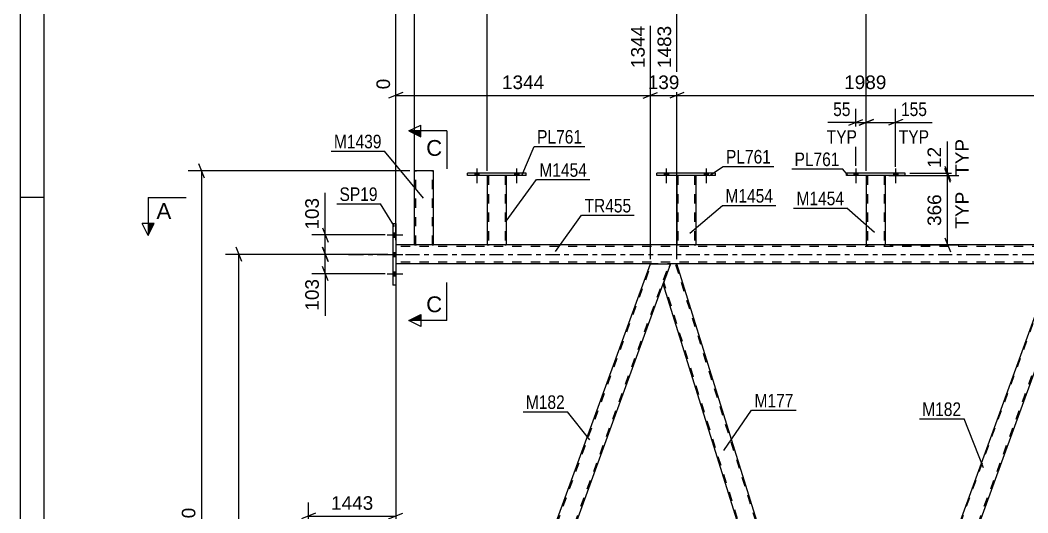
# Model space of a CAD drawing. Header units: millimetres. Extents: x 0 to 841, y 0 to 594.
# Drawn here: x 0 to 212.7, y 380.4 to 484.5 of the extents above; entities that cross this region are included whole.
import ezdxf

# ---------------------------------------------------------------- set-up
doc = ezdxf.new("R2010")
doc.units = ezdxf.units.MM
doc.linetypes.add('DXK_LINE_DOT2', pattern=[3.9198, 1.9599, -1.9599])
doc.linetypes.add('DXK_LINE_DOT3', pattern=[5.9187, 2.979, -0.9799, 0.9799, -0.9799])
doc.styles.add('Arial', font='ARIAL.TTF', dxfattribs={"height": 0.2})
doc.styles.add('Arial Narrow', font='ARIALN.TTF', dxfattribs={"height": 0.2})

# ---------------------------------------------------------------- blocks, each defined once
blk = doc.blocks.new('Unknown-318886728-1115')
at = {"color": 5, "linetype": 'Continuous'}
for p, q in [((0, 594), (0, 0)), ((5, 589), (5, 5)), ((5, 447), (0, 447))]:
    blk.add_line(p, q, dxfattribs=at)
blk = doc.blocks.new('Part-318886728-3874 - 3866')
at = {"color": 2, "linetype": 'Continuous'}
for p, q in [((83.26, 436.97), (79.27, 436.97)), ((98.59, 436.97), (87.26, 436.97)), ((138.59, 436.97), (102.59, 436.97)), ((178.59, 436.97), (142.59, 436.97)), ((218.59, 436.97), (182.59, 436.97)), ((133.02, 432.97), (79.27, 432.97)), ((218.16, 432.97), (138.6, 432.97))]:
    blk.add_line(p, q, dxfattribs=at)
at = {"color": 7, "linetype": 'DXK_LINE_DOT2'}
for p, q in [((79.27, 436.97), (79.27, 432.97)), ((764.37, 436.65), (79.27, 436.65)), ((87.26, 436.97), (83.26, 436.97)), ((764.37, 436.97), (98.59, 436.97)), ((102.59, 436.97), (98.59, 436.97)), ((142.59, 436.97), (138.59, 436.97)), ((182.59, 436.97), (178.59, 436.97)), ((764.37, 433.29), (79.27, 433.29)), ((138.6, 432.97), (133.02, 432.97))]:
    blk.add_line(p, q, dxfattribs=at)
at = {"color": 7, "linetype": 'DXK_LINE_DOT3'}
for p, q in [((69.27, 434.97), (69.37, 434.97)), ((69.47, 434.97), (764.37, 434.97))]:
    blk.add_line(p, q, dxfattribs=at)
blk = doc.blocks.new('Part-318886728-3884 - 3866')
at = {"color": 2, "linetype": 'Continuous'}
for p, q in [((83.26, 452.58), (83.26, 452.58)), ((83.26, 436.97), (83.26, 452.58)), ((83.26, 452.58), (83.3, 452.58)), ((83.3, 452.58), (83.4, 452.58)), ((83.4, 452.58), (83.56, 452.58)), ((86.96, 452.58), (83.56, 452.58)), ((86.96, 452.58), (87.12, 452.58)), ((87.12, 452.58), (87.22, 452.58)), ((87.22, 452.58), (87.26, 452.58)), ((87.26, 452.58), (87.26, 452.58)), ((87.26, 436.97), (87.26, 452.58)), ((83.26, 436.97), (83.26, 436.97)), ((83.3, 436.97), (83.26, 436.97)), ((83.4, 436.97), (83.3, 436.97)), ((83.56, 436.97), (83.4, 436.97)), ((86.96, 436.97), (83.56, 436.97)), ((87.12, 436.97), (86.96, 436.97)), ((87.22, 436.97), (87.12, 436.97)), ((87.26, 436.97), (87.22, 436.97)), ((87.26, 436.97), (87.26, 436.97))]:
    blk.add_line(p, q, dxfattribs=at)
at = {"color": 7, "linetype": 'DXK_LINE_DOT2'}
for p, q in [((83.26, 436.97), (83.26, 452.58)), ((83.3, 452.58), (83.26, 452.58)), ((83.4, 452.58), (83.3, 452.58)), ((83.52, 452.58), (83.4, 452.58)), ((83.5, 436.97), (83.5, 452.58)), ((83.5, 436.97), (83.5, 452.58)), ((83.5, 452.58), (83.5, 452.58)), ((83.52, 452.58), (83.5, 452.58)), ((83.5, 452.58), (83.52, 452.58)), ((86.96, 452.58), (83.52, 452.58)), ((83.57, 452.58), (83.52, 452.58)), ((83.52, 452.58), (83.57, 452.58)), ((86.87, 452.58), (83.57, 452.58)), ((83.57, 452.58), (83.65, 452.58)), ((87, 452.58), (83.65, 452.58)), ((86.87, 452.58), (86.95, 452.58)), ((86.95, 452.58), (86.96, 452.58)), ((86.96, 452.58), (87, 452.58)), ((87.12, 452.58), (86.96, 452.58)), ((87, 452.58), (87.02, 452.58)), ((87, 452.58), (87.02, 452.58)), ((87.02, 436.97), (87.02, 452.58)), ((87.02, 436.97), (87.02, 452.58)), ((87.02, 452.58), (87.02, 452.58)), ((87.22, 452.58), (87.12, 452.58)), ((87.26, 452.58), (87.22, 452.58)), ((87.26, 436.97), (87.26, 452.58)), ((83.26, 436.97), (83.3, 436.97)), ((83.3, 436.97), (83.4, 436.97)), ((83.4, 436.97), (83.56, 436.97)), ((83.5, 436.97), (83.5, 436.97)), ((83.52, 436.97), (83.5, 436.97)), ((83.5, 436.97), (83.52, 436.97)), ((83.57, 436.97), (83.52, 436.97)), ((83.52, 436.97), (83.57, 436.97)), ((86.96, 436.97), (83.56, 436.97)), ((86.87, 436.97), (83.57, 436.97)), ((83.57, 436.97), (83.65, 436.97)), ((87, 436.97), (83.65, 436.97)), ((86.95, 436.97), (86.87, 436.97)), ((87, 436.97), (86.95, 436.97)), ((86.96, 436.97), (87.12, 436.97)), ((87.02, 436.97), (87, 436.97)), ((87, 436.97), (87.02, 436.97)), ((87.02, 436.97), (87.02, 436.97)), ((87.12, 436.97), (87.22, 436.97)), ((87.22, 436.97), (87.26, 436.97))]:
    blk.add_line(p, q, dxfattribs=at)
blk = doc.blocks.new('Bolt-318886728-3934 - 3866')
at = {"linetype": 'Continuous'}
for points in [[(95.95, 451.62), (96.83, 451.62), (96.83, 452.1), (95.95, 452.1)], [(104.35, 451.62), (105.23, 451.62), (105.23, 452.1), (104.35, 452.1)]]:
    blk.add_hatch(color=1, dxfattribs=at).paths.add_polyline_path(points)
at = {"color": 1, "linetype": 'Continuous'}
for p, q in [((96.39, 453.1), (96.39, 449.98)), ((104.79, 453.1), (104.79, 449.98)), ((95.95, 452.1), (95.95, 451.62)), ((96.83, 452.1), (96.83, 451.62)), ((104.35, 452.1), (104.35, 451.62)), ((105.23, 452.1), (105.23, 451.62))]:
    blk.add_line(p, q, dxfattribs=at)
blk = doc.blocks.new('Part-318886728-3879 - 3866')
at = {"color": 2, "linetype": 'Continuous'}
for p, q in [((94.39, 451.62), (94.39, 452.1)), ((106.79, 452.1), (94.39, 452.1)), ((106.79, 451.62), (94.39, 451.62)), ((106.79, 451.62), (106.79, 452.1))]:
    blk.add_line(p, q, dxfattribs=at)
blk = doc.blocks.new('Part-318886728-3889 - 3866')
at = {"color": 2, "linetype": 'Continuous'}
for p, q in [((174.39, 451.62), (174.39, 452.1)), ((186.79, 452.1), (174.39, 452.1)), ((186.79, 451.62), (174.39, 451.62)), ((186.79, 451.62), (186.79, 452.1))]:
    blk.add_line(p, q, dxfattribs=at)
blk = doc.blocks.new('Bolt-318886728-3895 - 3866')
at = {"linetype": 'Continuous'}
for points in [[(79.27, 438.63), (79.27, 439.51), (78.63, 439.51), (78.63, 438.63)], [(79.27, 438.63), (79.27, 439.51), (78.63, 439.51), (78.63, 438.63)], [(79.27, 438.63), (79.27, 439.51), (78.63, 439.51), (78.63, 438.63)], [(79.27, 434.51), (79.27, 435.39), (78.63, 435.39), (78.63, 434.51)], [(79.27, 434.51), (79.27, 435.39), (78.63, 435.39), (78.63, 434.51)], [(79.27, 430.43), (79.27, 431.31), (78.63, 431.31), (78.63, 430.43)], [(79.27, 430.43), (79.27, 431.31), (78.63, 431.31), (78.63, 430.43)], [(79.27, 430.43), (79.27, 431.31), (78.63, 431.31), (78.63, 430.43)]]:
    blk.add_hatch(color=1, dxfattribs=at).paths.add_polyline_path(points)
at = {"color": 1, "linetype": 'Continuous'}
for p, q in [((77.47, 439.07), (80.79, 439.07)), ((77.47, 439.07), (80.79, 439.07)), ((77.47, 439.07), (80.79, 439.07)), ((78.63, 439.51), (79.27, 439.51)), ((78.63, 439.51), (79.27, 439.51)), ((78.63, 439.51), (79.27, 439.51)), ((78.63, 438.63), (79.27, 438.63)), ((78.63, 438.63), (79.27, 438.63)), ((78.63, 438.63), (79.27, 438.63)), ((77.47, 434.95), (80.79, 434.95)), ((77.47, 434.95), (80.79, 434.95)), ((78.63, 435.39), (79.27, 435.39)), ((78.63, 435.39), (79.27, 435.39)), ((78.63, 434.51), (79.27, 434.51)), ((78.63, 434.51), (79.27, 434.51)), ((77.47, 430.87), (80.79, 430.87)), ((77.47, 430.87), (80.79, 430.87)), ((77.47, 430.87), (80.79, 430.87)), ((78.63, 431.31), (79.27, 431.31)), ((78.63, 431.31), (79.27, 431.31)), ((78.63, 431.31), (79.27, 431.31)), ((78.63, 430.43), (79.27, 430.43)), ((78.63, 430.43), (79.27, 430.43)), ((78.63, 430.43), (79.27, 430.43))]:
    blk.add_line(p, q, dxfattribs=at)
blk = doc.blocks.new('Bolt-318886728-3907 - 3866')
at = {"linetype": 'Continuous'}
for points in [[(95.95, 451.62), (96.83, 451.62), (96.83, 452.1), (95.95, 452.1)], [(104.35, 451.62), (105.23, 451.62), (105.23, 452.1), (104.35, 452.1)]]:
    blk.add_hatch(color=1, dxfattribs=at).paths.add_polyline_path(points)
at = {"color": 1, "linetype": 'Continuous'}
for p, q in [((96.39, 453.1), (96.39, 449.98)), ((104.79, 453.1), (104.79, 449.98)), ((95.95, 452.1), (95.95, 451.62)), ((96.83, 452.1), (96.83, 451.62)), ((104.35, 452.1), (104.35, 451.62)), ((105.23, 452.1), (105.23, 451.62))]:
    blk.add_line(p, q, dxfattribs=at)
blk = doc.blocks.new('Part-318886728-3917 - 3866')
at = {"color": 2, "linetype": 'Continuous'}
for p, q in [((98.59, 451.62), (98.59, 436.97)), ((102.59, 451.62), (102.59, 436.97)), ((98.63, 436.97), (98.59, 436.97)), ((98.73, 436.97), (98.63, 436.97)), ((98.89, 436.97), (98.73, 436.97)), ((102.3, 436.97), (98.89, 436.97)), ((102.45, 436.97), (102.3, 436.97)), ((102.56, 436.97), (102.45, 436.97)), ((102.59, 436.97), (102.56, 436.97))]:
    blk.add_line(p, q, dxfattribs=at)
at = {"color": 7, "linetype": 'DXK_LINE_DOT2'}
for p, q in [((98.59, 451.62), (98.59, 451.62)), ((98.59, 451.62), (98.59, 451.62)), ((98.59, 451.62), (98.59, 451.62)), ((98.63, 451.62), (98.59, 451.62)), ((98.59, 451.62), (98.63, 451.62)), ((98.73, 451.62), (98.63, 451.62)), ((98.63, 451.62), (98.73, 451.62)), ((98.89, 451.62), (98.73, 451.62)), ((98.73, 451.62), (98.89, 451.62)), ((98.83, 451.62), (98.83, 451.62)), ((98.83, 451.62), (98.83, 436.97)), ((98.85, 451.62), (98.83, 451.62)), ((98.83, 451.62), (98.85, 451.62)), ((98.9, 451.62), (98.85, 451.62)), ((98.85, 451.62), (98.9, 451.62)), ((102.3, 451.62), (98.89, 451.62)), ((102.3, 451.62), (98.89, 451.62)), ((102.21, 451.62), (98.9, 451.62)), ((98.9, 451.62), (98.98, 451.62)), ((102.28, 451.62), (98.98, 451.62)), ((102.28, 451.62), (102.21, 451.62)), ((102.34, 451.62), (102.28, 451.62)), ((102.28, 451.62), (102.34, 451.62)), ((102.3, 451.62), (102.45, 451.62)), ((102.45, 451.62), (102.3, 451.62)), ((102.35, 451.62), (102.34, 451.62)), ((102.34, 451.62), (102.35, 451.62)), ((102.35, 451.62), (102.35, 451.62)), ((102.35, 451.62), (102.35, 436.97)), ((102.45, 451.62), (102.56, 451.62)), ((102.56, 451.62), (102.45, 451.62)), ((102.56, 451.62), (102.59, 451.62)), ((102.59, 451.62), (102.56, 451.62)), ((102.59, 451.62), (102.59, 451.62)), ((102.59, 451.62), (102.59, 451.62)), ((102.59, 451.62), (102.59, 451.62)), ((98.59, 436.97), (98.63, 436.97)), ((98.63, 436.97), (98.73, 436.97)), ((98.73, 436.97), (98.89, 436.97)), ((98.85, 436.97), (98.83, 436.97)), ((98.83, 436.97), (98.85, 436.97)), ((98.9, 436.97), (98.85, 436.97)), ((98.85, 436.97), (98.89, 436.97)), ((102.3, 436.97), (98.89, 436.97)), ((98.89, 436.97), (98.9, 436.97)), ((102.21, 436.97), (98.9, 436.97)), ((98.9, 436.97), (98.98, 436.97)), ((102.28, 436.97), (98.98, 436.97)), ((102.28, 436.97), (102.21, 436.97)), ((102.34, 436.97), (102.28, 436.97)), ((102.28, 436.97), (102.34, 436.97)), ((102.3, 436.97), (102.45, 436.97)), ((102.35, 436.97), (102.34, 436.97)), ((102.34, 436.97), (102.35, 436.97)), ((102.45, 436.97), (102.56, 436.97)), ((102.56, 436.97), (102.59, 436.97))]:
    blk.add_line(p, q, dxfattribs=at)
blk = doc.blocks.new('Bolt-318886728-3935 - 3866')
at = {"linetype": 'Continuous'}
for points in [[(175.95, 451.62), (176.83, 451.62), (176.83, 452.1), (175.95, 452.1)], [(184.35, 451.62), (185.23, 451.62), (185.23, 452.1), (184.35, 452.1)]]:
    blk.add_hatch(color=1, dxfattribs=at).paths.add_polyline_path(points)
at = {"color": 1, "linetype": 'Continuous'}
for p, q in [((176.39, 453.1), (176.39, 449.98)), ((184.79, 453.1), (184.79, 449.98)), ((175.95, 452.1), (175.95, 451.62)), ((176.83, 452.1), (176.83, 451.62)), ((184.35, 452.1), (184.35, 451.62)), ((185.23, 452.1), (185.23, 451.62))]:
    blk.add_line(p, q, dxfattribs=at)
blk = doc.blocks.new('Bolt-318886728-3995 - 3866')
at = {"linetype": 'Continuous'}
for points in [[(135.95, 451.62), (136.83, 451.62), (136.83, 452.1), (135.95, 452.1)], [(144.35, 451.62), (145.23, 451.62), (145.23, 452.1), (144.35, 452.1)]]:
    blk.add_hatch(color=1, dxfattribs=at).paths.add_polyline_path(points)
at = {"color": 1, "linetype": 'Continuous'}
for p, q in [((136.39, 453.1), (136.39, 449.98)), ((144.79, 453.1), (144.79, 449.98)), ((135.95, 452.1), (135.95, 451.62)), ((136.83, 452.1), (136.83, 451.62)), ((144.35, 452.1), (144.35, 451.62)), ((145.23, 452.1), (145.23, 451.62))]:
    blk.add_line(p, q, dxfattribs=at)
blk = doc.blocks.new('Part-318886728-4000 - 3866')
at = {"color": 2, "linetype": 'Continuous'}
for p, q in [((134.39, 451.62), (134.39, 452.1)), ((146.79, 452.1), (134.39, 452.1)), ((146.79, 451.62), (134.39, 451.62)), ((146.79, 451.62), (146.79, 452.1))]:
    blk.add_line(p, q, dxfattribs=at)
blk = doc.blocks.new('Part-318886728-4005 - 3866')
at = {"color": 7, "linetype": 'DXK_LINE_DOT2'}
for p, q in [((174.29, 311.75), (218.41, 432.97)), ((178.04, 311.75), (222.16, 432.97)), ((218.41, 432.97), (218.43, 432.97)), ((222.41, 432.97), (220.87, 428.72)), ((174.04, 311.75), (175.79, 316.58)), ((178.29, 311.75), (180.05, 316.58)), ((178.29, 311.75), (174.04, 311.75))]:
    blk.add_line(p, q, dxfattribs=at)
at = {"color": 2, "linetype": 'Continuous'}
for p, q in [((218.16, 432.97), (175.79, 316.58)), ((222.41, 432.97), (218.16, 432.97)), ((180.05, 316.58), (220.87, 428.72))]:
    blk.add_line(p, q, dxfattribs=at)
blk = doc.blocks.new('Part-318886728-4010 - 3866')
at = {"color": 2, "linetype": 'Continuous'}
for p, q in [((137.28, 432.97), (135.73, 428.72)), ((138.6, 432.97), (137.28, 432.97)), ((174.88, 316.58), (138.6, 432.97)), ((170.69, 316.58), (135.73, 428.72))]:
    blk.add_line(p, q, dxfattribs=at)
at = {"color": 7, "linetype": 'DXK_LINE_DOT2'}
for p, q in [((175.16, 314.85), (138.34, 432.97)), ((172.44, 311.75), (135.87, 429.09)), ((170.69, 316.58), (172.19, 311.75)), ((174.04, 311.75), (175.3, 315.22)), ((175.3, 315.22), (174.88, 316.58)), ((172.19, 311.75), (174.04, 311.75))]:
    blk.add_line(p, q, dxfattribs=at)
blk = doc.blocks.new('Bolt-318886728-4028 - 3866')
at = {"linetype": 'Continuous'}
for points in [[(135.95, 451.62), (136.83, 451.62), (136.83, 452.1), (135.95, 452.1)], [(144.35, 451.62), (145.23, 451.62), (145.23, 452.1), (144.35, 452.1)]]:
    blk.add_hatch(color=1, dxfattribs=at).paths.add_polyline_path(points)
at = {"color": 1, "linetype": 'Continuous'}
for p, q in [((136.39, 453.1), (136.39, 449.98)), ((144.79, 453.1), (144.79, 449.98)), ((135.95, 452.1), (135.95, 451.62)), ((136.83, 452.1), (136.83, 451.62)), ((144.35, 452.1), (144.35, 451.62)), ((145.23, 452.1), (145.23, 451.62))]:
    blk.add_line(p, q, dxfattribs=at)
blk = doc.blocks.new('Part-318886728-4040 - 3866')
at = {"color": 2, "linetype": 'Continuous'}
for p, q in [((138.59, 451.62), (138.59, 436.97)), ((142.59, 451.62), (142.59, 436.97)), ((138.63, 436.97), (138.59, 436.97)), ((138.73, 436.97), (138.63, 436.97)), ((138.89, 436.97), (138.73, 436.97)), ((142.29, 436.97), (138.89, 436.97)), ((142.45, 436.97), (142.29, 436.97)), ((142.55, 436.97), (142.45, 436.97)), ((142.59, 436.97), (142.55, 436.97))]:
    blk.add_line(p, q, dxfattribs=at)
at = {"color": 7, "linetype": 'DXK_LINE_DOT2'}
for p, q in [((138.59, 451.62), (138.59, 451.62)), ((138.59, 451.62), (138.59, 451.62)), ((138.59, 451.62), (138.59, 451.62)), ((138.63, 451.62), (138.59, 451.62)), ((138.59, 451.62), (138.63, 451.62)), ((138.73, 451.62), (138.63, 451.62)), ((138.63, 451.62), (138.73, 451.62)), ((138.89, 451.62), (138.73, 451.62)), ((138.73, 451.62), (138.89, 451.62)), ((138.83, 451.62), (138.83, 451.62)), ((138.83, 451.62), (138.83, 436.97)), ((138.85, 451.62), (138.83, 451.62)), ((138.83, 451.62), (138.85, 451.62)), ((138.9, 451.62), (138.85, 451.62)), ((138.85, 451.62), (138.9, 451.62)), ((142.29, 451.62), (138.89, 451.62)), ((142.29, 451.62), (138.89, 451.62)), ((142.2, 451.62), (138.9, 451.62)), ((138.9, 451.62), (138.98, 451.62)), ((142.28, 451.62), (138.98, 451.62)), ((142.28, 451.62), (142.2, 451.62)), ((142.33, 451.62), (142.28, 451.62)), ((142.28, 451.62), (142.33, 451.62)), ((142.29, 451.62), (142.45, 451.62)), ((142.45, 451.62), (142.29, 451.62)), ((142.35, 451.62), (142.33, 451.62)), ((142.33, 451.62), (142.35, 451.62)), ((142.35, 451.62), (142.35, 451.62)), ((142.35, 451.62), (142.35, 436.97)), ((142.45, 451.62), (142.55, 451.62)), ((142.55, 451.62), (142.45, 451.62)), ((142.55, 451.62), (142.59, 451.62)), ((142.59, 451.62), (142.55, 451.62)), ((142.59, 451.62), (142.59, 451.62)), ((142.59, 451.62), (142.59, 451.62)), ((142.59, 451.62), (142.59, 451.62)), ((138.59, 436.97), (138.63, 436.97)), ((138.63, 436.97), (138.73, 436.97)), ((138.73, 436.97), (138.89, 436.97)), ((138.85, 436.97), (138.83, 436.97)), ((138.83, 436.97), (138.85, 436.97)), ((138.9, 436.97), (138.85, 436.97)), ((138.85, 436.97), (138.89, 436.97)), ((142.29, 436.97), (138.89, 436.97)), ((138.89, 436.97), (138.9, 436.97)), ((142.2, 436.97), (138.9, 436.97)), ((138.9, 436.97), (138.98, 436.97)), ((142.33, 436.97), (138.98, 436.97)), ((142.28, 436.97), (142.2, 436.97)), ((142.33, 436.97), (142.28, 436.97)), ((142.29, 436.97), (142.45, 436.97)), ((142.35, 436.97), (142.33, 436.97)), ((142.33, 436.97), (142.35, 436.97)), ((142.45, 436.97), (142.55, 436.97)), ((142.55, 436.97), (142.59, 436.97))]:
    blk.add_line(p, q, dxfattribs=at)
blk = doc.blocks.new('Part-318886728-4071 - 3866')
at = {"color": 2, "linetype": 'Continuous'}
for p, q in [((78.63, 441.47), (79.27, 441.47)), ((78.63, 441.47), (78.63, 428.47)), ((79.27, 441.47), (79.27, 428.47)), ((79.27, 428.47), (78.63, 428.47))]:
    blk.add_line(p, q, dxfattribs=at)
blk = doc.blocks.new('Part-318886728-4097 - 3866')
at = {"color": 2, "linetype": 'Continuous'}
for p, q in [((88.9, 311.75), (133.02, 432.97)), ((133.02, 432.97), (137.28, 432.97)), ((93.16, 311.75), (135.73, 428.72))]:
    blk.add_line(p, q, dxfattribs=at)
at = {"color": 7, "linetype": 'DXK_LINE_DOT2'}
for p, q in [((89.16, 311.75), (133.28, 432.97)), ((92.9, 311.75), (137.02, 432.97)), ((133.28, 432.97), (133.3, 432.97)), ((135.73, 428.72), (137.28, 432.97)), ((93.16, 311.75), (88.9, 311.75))]:
    blk.add_line(p, q, dxfattribs=at)
blk = doc.blocks.new('Part-318886728-4114 - 3866')
at = {"color": 2, "linetype": 'Continuous'}
for p, q in [((178.59, 451.62), (178.59, 436.97)), ((182.59, 451.62), (182.59, 436.97)), ((178.63, 436.97), (178.59, 436.97)), ((178.73, 436.97), (178.63, 436.97)), ((178.89, 436.97), (178.73, 436.97)), ((182.29, 436.97), (178.89, 436.97)), ((182.45, 436.97), (182.29, 436.97)), ((182.55, 436.97), (182.45, 436.97)), ((182.59, 436.97), (182.55, 436.97))]:
    blk.add_line(p, q, dxfattribs=at)
at = {"color": 7, "linetype": 'DXK_LINE_DOT2'}
for p, q in [((178.59, 451.62), (178.59, 451.62)), ((178.59, 451.62), (178.59, 451.62)), ((178.59, 451.62), (178.59, 451.62)), ((178.63, 451.62), (178.59, 451.62)), ((178.59, 451.62), (178.63, 451.62)), ((178.73, 451.62), (178.63, 451.62)), ((178.63, 451.62), (178.73, 451.62)), ((178.89, 451.62), (178.73, 451.62)), ((178.73, 451.62), (178.89, 451.62)), ((178.83, 451.62), (178.83, 451.62)), ((178.83, 451.62), (178.83, 436.97)), ((178.85, 451.62), (178.83, 451.62)), ((178.83, 451.62), (178.85, 451.62)), ((178.9, 451.62), (178.85, 451.62)), ((178.85, 451.62), (178.9, 451.62)), ((182.29, 451.62), (178.89, 451.62)), ((182.29, 451.62), (178.89, 451.62)), ((182.2, 451.62), (178.9, 451.62)), ((178.9, 451.62), (178.98, 451.62)), ((182.28, 451.62), (178.98, 451.62)), ((182.28, 451.62), (182.2, 451.62)), ((182.33, 451.62), (182.28, 451.62)), ((182.28, 451.62), (182.33, 451.62)), ((182.29, 451.62), (182.45, 451.62)), ((182.45, 451.62), (182.29, 451.62)), ((182.35, 451.62), (182.33, 451.62)), ((182.33, 451.62), (182.35, 451.62)), ((182.35, 451.62), (182.35, 451.62)), ((182.35, 451.62), (182.35, 436.97)), ((182.45, 451.62), (182.55, 451.62)), ((182.55, 451.62), (182.45, 451.62)), ((182.55, 451.62), (182.59, 451.62)), ((182.59, 451.62), (182.55, 451.62)), ((182.59, 451.62), (182.59, 451.62)), ((182.59, 451.62), (182.59, 451.62)), ((182.59, 451.62), (182.59, 451.62)), ((178.59, 436.97), (178.63, 436.97)), ((178.63, 436.97), (178.73, 436.97)), ((178.73, 436.97), (178.89, 436.97)), ((178.85, 436.97), (178.83, 436.97)), ((178.83, 436.97), (178.85, 436.97)), ((178.9, 436.97), (178.85, 436.97)), ((178.85, 436.97), (178.89, 436.97)), ((182.29, 436.97), (178.89, 436.97)), ((178.89, 436.97), (178.9, 436.97)), ((182.2, 436.97), (178.9, 436.97)), ((178.9, 436.97), (178.98, 436.97)), ((182.28, 436.97), (178.98, 436.97)), ((182.28, 436.97), (182.2, 436.97)), ((182.33, 436.97), (182.28, 436.97)), ((182.28, 436.97), (182.33, 436.97)), ((182.29, 436.97), (182.45, 436.97)), ((182.35, 436.97), (182.33, 436.97)), ((182.33, 436.97), (182.35, 436.97)), ((182.45, 436.97), (182.55, 436.97)), ((182.55, 436.97), (182.59, 436.97))]:
    blk.add_line(p, q, dxfattribs=at)
blk = doc.blocks.new('Bolt-318886728-4258 - 3866')
at = {"linetype": 'Continuous'}
for points in [[(175.95, 451.62), (176.83, 451.62), (176.83, 452.1), (175.95, 452.1)], [(184.35, 451.62), (185.23, 451.62), (185.23, 452.1), (184.35, 452.1)]]:
    blk.add_hatch(color=1, dxfattribs=at).paths.add_polyline_path(points)
at = {"color": 1, "linetype": 'Continuous'}
for p, q in [((176.39, 453.1), (176.39, 449.98)), ((184.79, 453.1), (184.79, 449.98)), ((175.95, 452.1), (175.95, 451.62)), ((176.83, 452.1), (176.83, 451.62)), ((184.35, 452.1), (184.35, 451.62)), ((185.23, 452.1), (185.23, 451.62))]:
    blk.add_line(p, q, dxfattribs=at)
blk = doc.blocks.new('StraightDimension-318886728-5148 - 3866')
at = {"color": 7, "linetype": 'Continuous'}
for p, q in [((195.14, 453.6), (196.34, 450.6)), ((196.34, 450.12), (195.14, 453.12)), ((183.36, 451.62), (198.14, 451.62)), ((187.79, 452.1), (198.14, 452.1)), ((195.74, 451.62), (195.74, 452.1))]:
    blk.add_line(p, q, dxfattribs=at)
at = {"color": 0}
blk.add_wipeout([(194.99, 458.27), (190.79, 458.27), (190.79, 452.62), (194.99, 452.62)], dxfattribs=at)
at = {"color": 7, "linetype": 'Continuous'}
blk.add_line((195.74, 452.1), (195.74, 458.79), dxfattribs=at)
at = {"color": 3, "style": 'Arial'}
blk.add_text('12', height=2.865, rotation=90.0002, dxfattribs=at).set_placement((194.39, 453.22))
at = {"color": 0, "linetype": 'Continuous'}
blk.add_wipeout([(200.84, 459.93), (196.64, 459.93), (196.64, 450.96), (200.84, 450.96)], dxfattribs=at)
at = {"color": 7, "linetype": 'Continuous'}
blk.add_line((195.74, 452.1), (195.74, 458.79), dxfattribs=at)
at = {"color": 3, "linetype": 'Continuous', "style": 'Arial'}
blk.add_text('TYP', height=2.865, rotation=90.0002, dxfattribs=at).set_placement((200.24, 451.56))
blk = doc.blocks.new('StraightDimension-318886728-4766 - 3866')
at = {"color": 7, "linetype": 'Continuous'}
for p, q in [((63.79, 440.57), (64.99, 437.57)), ((77.04, 439.07), (61.54, 439.07)), ((64.39, 434.97), (64.39, 439.07)), ((64.99, 433.47), (63.79, 436.47)), ((77.63, 434.97), (61.54, 434.97))]:
    blk.add_line(p, q, dxfattribs=at)
at = {"color": 0}
blk.add_wipeout([(63.64, 447.47), (59.44, 447.47), (59.44, 439.6), (63.64, 439.6)], dxfattribs=at)
at = {"color": 7, "linetype": 'Continuous'}
blk.add_line((64.39, 439.07), (64.39, 447.99), dxfattribs=at)
blk.add_line((64.39, 439.07), (64.39, 447.99), dxfattribs=at)
at = {"color": 3, "style": 'Arial'}
blk.add_text('103', height=2.865, rotation=90.0002, dxfattribs=at).set_placement((63.04, 440.2))
blk = doc.blocks.new('StraightDimension-318886728-5072 - 3866')
at = {"color": 7, "linetype": 'Continuous'}
for p, q in [((79.27, 431.97), (79.27, 377.26)), ((60.85, 312.75), (60.85, 382.51)), ((62.35, 380.26), (59.35, 379.06)), ((60.85, 379.66), (79.27, 379.66)), ((77.77, 379.06), (80.77, 380.26))]:
    blk.add_line(p, q, dxfattribs=at)
at = {"color": 0}
blk.add_wipeout([(75.11, 380.41), (75.11, 384.61), (65.02, 384.61), (65.02, 380.41)], dxfattribs=at)
at = {"color": 3, "style": 'Arial'}
blk.add_text('1443', height=2.865, dxfattribs=at).set_placement((65.62, 381.01))
blk = doc.blocks.new('StraightDimension-318886728-4852 - 3866')
at = {"color": 7, "linetype": 'Continuous'}
for p, q in [((138.6, 433.97), (138.6, 483.24)), ((218.16, 433.97), (218.16, 483.24)), ((140.1, 469.14), (137.1, 467.94)), ((138.6, 468.54), (218.16, 468.54)), ((216.66, 467.94), (219.66, 469.14))]:
    blk.add_line(p, q, dxfattribs=at)
at = {"color": 0, "linetype": 'Continuous'}
blk.add_wipeout([(217.56, 483.84), (213.36, 483.84), (213.36, 473.74), (217.56, 473.74)], dxfattribs=at)
at = {"color": 0}
blk.add_wipeout([(183.42, 469.29), (183.42, 473.49), (173.33, 473.49), (173.33, 469.29)], dxfattribs=at)
at = {"color": 3, "linetype": 'Continuous', "style": 'Arial'}
blk.add_text('3472', height=2.865, rotation=90.0002, dxfattribs=at).set_placement((216.96, 474.34))
at = {"color": 3, "style": 'Arial'}
blk.add_text('1989', height=2.865, dxfattribs=at).set_placement((173.93, 469.89))
blk = doc.blocks.new('StraightDimension-318886728-5271 - 3866')
at = {"color": 7, "linetype": 'Continuous'}
for p, q in [((38.93, 451.08), (37.73, 454.08)), ((82.26, 452.58), (35.48, 452.58)), ((38.33, 301.38), (38.33, 452.58)), ((37.73, 302.88), (38.93, 299.88)), ((166.55, 301.38), (35.48, 301.38))]:
    blk.add_line(p, q, dxfattribs=at)
at = {"color": 0}
blk.add_wipeout([(37.58, 382.02), (33.38, 382.02), (33.38, 371.93), (37.58, 371.93)], dxfattribs=at)
at = {"color": 3, "style": 'Arial'}
blk.add_text('3780', height=2.865, rotation=90.0002, dxfattribs=at).set_placement((36.98, 372.53))
blk = doc.blocks.new('StraightDimension-318886728-4474 - 3866')
at = {"color": 7, "linetype": 'Continuous'}
for p, q in [((178.59, 452.62), (178.59, 497.41)), ((218.59, 452.62), (218.59, 497.41)), ((180.09, 487.82), (177.09, 486.62)), ((178.59, 487.22), (218.59, 487.22)), ((217.09, 486.62), (220.09, 487.82))]:
    blk.add_line(p, q, dxfattribs=at)
at = {"color": 0, "linetype": 'Continuous'}
blk.add_wipeout([(217.99, 498.01), (213.79, 498.01), (213.79, 487.92), (217.99, 487.92)], dxfattribs=at)
at = {"color": 0}
blk.add_wipeout([(203.64, 487.97), (203.64, 492.17), (193.55, 492.17), (193.55, 487.97)], dxfattribs=at)
at = {"color": 3, "linetype": 'Continuous', "style": 'Arial'}
blk.add_text('3483', height=2.865, rotation=90.0002, dxfattribs=at).set_placement((217.39, 488.52))
at = {"color": 3, "style": 'Arial'}
blk.add_text('1000', height=2.865, dxfattribs=at).set_placement((194.15, 488.57))
blk = doc.blocks.new('StraightDimension-318886728-4482 - 3866')
at = {"color": 7, "linetype": 'Continuous'}
for p, q in [((138.59, 452.62), (138.59, 497.41)), ((178.59, 452.62), (178.59, 497.41)), ((140.09, 487.82), (137.09, 486.62)), ((138.59, 487.22), (178.59, 487.22)), ((177.09, 486.62), (180.09, 487.82))]:
    blk.add_line(p, q, dxfattribs=at)
at = {"color": 0, "linetype": 'Continuous'}
blk.add_wipeout([(177.99, 498.01), (173.79, 498.01), (173.79, 487.92), (177.99, 487.92)], dxfattribs=at)
at = {"color": 0}
blk.add_wipeout([(163.64, 487.97), (163.64, 492.17), (153.54, 492.17), (153.54, 487.97)], dxfattribs=at)
at = {"color": 3, "linetype": 'Continuous', "style": 'Arial'}
blk.add_text('2483', height=2.865, rotation=90.0002, dxfattribs=at).set_placement((177.39, 488.52))
at = {"color": 3, "style": 'Arial'}
blk.add_text('1000', height=2.865, dxfattribs=at).set_placement((154.14, 488.57))
blk = doc.blocks.new('StraightDimension-318886728-4490 - 3866')
at = {"color": 7, "linetype": 'Continuous'}
for p, q in [((98.59, 452.62), (98.59, 499.69)), ((138.59, 452.62), (138.59, 497.41)), ((100.09, 487.82), (97.09, 486.62)), ((98.59, 487.22), (138.59, 487.22)), ((137.09, 486.62), (140.09, 487.82))]:
    blk.add_line(p, q, dxfattribs=at)
at = {"color": 0, "linetype": 'Continuous'}
blk.add_wipeout([(137.99, 498.01), (133.79, 498.01), (133.79, 487.92), (137.99, 487.92)], dxfattribs=at)
at = {"color": 0}
blk.add_wipeout([(123.64, 487.97), (123.64, 492.17), (113.55, 492.17), (113.55, 487.97)], dxfattribs=at)
at = {"color": 3, "linetype": 'Continuous', "style": 'Arial'}
blk.add_text('1483', height=2.865, rotation=90.0002, dxfattribs=at).set_placement((137.39, 488.52))
at = {"color": 3, "style": 'Arial'}
blk.add_text('1000', height=2.865, dxfattribs=at).set_placement((114.15, 488.57))
blk = doc.blocks.new('StraightDimension-318886728-4498 - 3866')
at = {"color": 7, "linetype": 'Continuous'}
for p, q in [((83.26, 451.35), (83.26, 503.29)), ((98.59, 452.62), (98.59, 499.69)), ((84.76, 487.82), (81.76, 486.62)), ((83.26, 487.22), (98.59, 487.22)), ((97.09, 486.62), (100.09, 487.82))]:
    blk.add_line(p, q, dxfattribs=at)
at = {"color": 0}
blk.add_wipeout([(94.86, 487.97), (94.86, 492.17), (86.99, 492.17), (86.99, 487.97)], dxfattribs=at)
at = {"color": 0, "linetype": 'Continuous'}
blk.add_wipeout([(97.99, 500.29), (93.79, 500.29), (93.79, 492.42), (97.99, 492.42)], dxfattribs=at)
at = {"color": 3, "linetype": 'Continuous', "style": 'Arial'}
blk.add_text('483', height=2.865, rotation=90.0002, dxfattribs=at).set_placement((97.39, 493.02))
at = {"color": 3, "style": 'Arial'}
blk.add_text('383', height=2.865, dxfattribs=at).set_placement((87.59, 488.57))
blk = doc.blocks.new('StraightDimension-318886728-4506 - 3866')
at = {"color": 7, "linetype": 'Continuous'}
for p, q in [((83.26, 451.35), (83.26, 503.29)), ((79.27, 437.97), (79.27, 495.24)), ((77.77, 486.62), (80.77, 487.82)), ((79.27, 487.22), (83.26, 487.22)), ((84.76, 487.82), (81.76, 486.62))]:
    blk.add_line(p, q, dxfattribs=at)
at = {"color": 0, "linetype": 'Continuous'}
blk.add_wipeout([(82.66, 503.89), (78.46, 503.89), (78.46, 496.02), (82.66, 496.02)], dxfattribs=at)
at = {"color": 0}
blk.add_wipeout([(85.2, 487.97), (85.2, 492.17), (77.33, 492.17), (77.33, 487.97)], dxfattribs=at)
at = {"color": 3, "linetype": 'Continuous', "style": 'Arial'}
blk.add_text('100', height=2.865, rotation=90.0002, dxfattribs=at).set_placement((82.06, 496.62))
at = {"color": 0, "linetype": 'Continuous'}
blk.add_wipeout([(78.67, 495.84), (74.47, 495.84), (74.47, 492.42), (78.67, 492.42)], dxfattribs=at)
at = {"color": 3, "linetype": 'Continuous', "style": 'Arial'}
blk.add_text('0', height=2.87, rotation=90.0002, dxfattribs=at).set_placement((78.07, 493.02))
at = {"color": 3, "style": 'Arial'}
blk.add_text('100', height=2.865, dxfattribs=at).set_placement((77.93, 488.57))
blk = doc.blocks.new('StraightDimension-318886728-4774 - 3866')
at = {"color": 7, "linetype": 'Continuous'}
for p, q in [((63.79, 436.47), (64.99, 433.47)), ((77.63, 434.97), (61.54, 434.97)), ((64.39, 430.87), (64.39, 434.97)), ((64.99, 429.37), (63.79, 432.37)), ((77.01, 430.87), (61.54, 430.87))]:
    blk.add_line(p, q, dxfattribs=at)
at = {"color": 0}
blk.add_wipeout([(63.64, 430.35), (59.44, 430.35), (59.44, 422.48), (63.64, 422.48)], dxfattribs=at)
at = {"color": 7, "linetype": 'Continuous'}
blk.add_line((64.39, 430.87), (64.39, 421.95), dxfattribs=at)
blk.add_line((64.39, 430.87), (64.39, 421.95), dxfattribs=at)
at = {"color": 3, "style": 'Arial'}
blk.add_text('103', height=2.865, rotation=90.0002, dxfattribs=at).set_placement((63.04, 423.08))
blk = doc.blocks.new('StraightDimension-318886728-4811 - 3866')
at = {"color": 7, "linetype": 'Continuous'}
for p, q in [((46.76, 433.47), (45.56, 436.47)), ((77.63, 434.97), (43.31, 434.97)), ((46.16, 309.11), (46.16, 434.97)), ((45.56, 310.61), (46.76, 307.61)), ((59.21, 309.11), (43.31, 309.11))]:
    blk.add_line(p, q, dxfattribs=at)
at = {"color": 0}
blk.add_wipeout([(45.41, 377.09), (41.21, 377.09), (41.21, 366.99), (45.41, 366.99)], dxfattribs=at)
at = {"color": 3, "style": 'Arial'}
blk.add_text('3147', height=2.865, rotation=90.0002, dxfattribs=at).set_placement((44.81, 367.59))
blk = doc.blocks.new('StraightDimension-318886728-4880 - 3866')
at = {"color": 7, "linetype": 'Continuous'}
for p, q in [((133.02, 433.97), (133.02, 483.24)), ((138.6, 433.97), (138.6, 483.24)), ((131.52, 467.94), (134.52, 469.14)), ((133.02, 468.54), (138.6, 468.54)), ((140.1, 469.14), (137.1, 467.94))]:
    blk.add_line(p, q, dxfattribs=at)
at = {"color": 0}
blk.add_wipeout([(139.74, 469.29), (139.74, 473.49), (131.87, 473.49), (131.87, 469.29)], dxfattribs=at)
at = {"color": 0, "linetype": 'Continuous'}
blk.add_wipeout([(138, 483.84), (133.8, 483.84), (133.8, 473.74), (138, 473.74)], dxfattribs=at)
at = {"color": 3, "linetype": 'Continuous', "style": 'Arial'}
blk.add_text('1483', height=2.865, rotation=90.0002, dxfattribs=at).set_placement((137.4, 474.34))
at = {"color": 3, "style": 'Arial'}
blk.add_text('139', height=2.865, dxfattribs=at).set_placement((132.47, 469.89))
blk = doc.blocks.new('StraightDimension-318886728-4898 - 3866')
at = {"color": 7, "linetype": 'Continuous'}
for p, q in [((133.02, 433.97), (133.02, 483.24)), ((79.27, 437.97), (79.27, 472.06)), ((80.77, 469.14), (77.77, 467.94)), ((79.27, 468.54), (133.02, 468.54)), ((131.52, 467.94), (134.52, 469.14))]:
    blk.add_line(p, q, dxfattribs=at)
at = {"color": 0, "linetype": 'Continuous'}
for points in [[(132.42, 483.84), (128.22, 483.84), (128.22, 473.74), (132.42, 473.74)], [(78.67, 472.66), (74.47, 472.66), (74.47, 469.24), (78.67, 469.24)]]:
    blk.add_wipeout(points, dxfattribs=at)
at = {"color": 0}
blk.add_wipeout([(111.19, 469.29), (111.19, 473.49), (101.1, 473.49), (101.1, 469.29)], dxfattribs=at)
at = {"color": 3, "linetype": 'Continuous', "style": 'Arial'}
for s, height, p in [('1344', 2.865, (131.82, 474.34)), ('0', 2.87, (78.07, 469.84))]:
    blk.add_text(s, height=height, rotation=90.0002, dxfattribs=at).set_placement(p)
at = {"color": 3, "style": 'Arial'}
blk.add_text('1344', height=2.865, dxfattribs=at).set_placement((101.7, 469.89))
blk = doc.blocks.new('StraightDimension-318886728-5159 - 3866')
at = {"color": 7, "linetype": 'Continuous'}
for p, q in [((196.34, 450.12), (195.14, 453.12)), ((183.36, 451.62), (198.14, 451.62)), ((195.74, 436.97), (195.74, 451.62)), ((195.14, 438.47), (196.34, 435.47)), ((183.59, 436.97), (198.14, 436.97))]:
    blk.add_line(p, q, dxfattribs=at)
at = {"color": 0}
blk.add_wipeout([(194.99, 448.23), (190.79, 448.23), (190.79, 440.36), (194.99, 440.36)], dxfattribs=at)
at = {"color": 0, "linetype": 'Continuous'}
blk.add_wipeout([(200.84, 448.78), (196.64, 448.78), (196.64, 439.81), (200.84, 439.81)], dxfattribs=at)
at = {"color": 3, "style": 'Arial'}
blk.add_text('366', height=2.865, rotation=90.0002, dxfattribs=at).set_placement((194.39, 440.96))
at = {"color": 3, "linetype": 'Continuous', "style": 'Arial'}
blk.add_text('TYP', height=2.865, rotation=90.0002, dxfattribs=at).set_placement((200.24, 440.41))
blk = doc.blocks.new('StraightDimension-318886728-9972 - 3866')
at = {"color": 7, "linetype": 'Continuous'}
for p, q in [((178.59, 452.62), (178.59, 465.69)), ((184.79, 453.48), (184.79, 465.69)), ((177.09, 462.24), (180.09, 463.44)), ((178.59, 462.84), (184.79, 462.84)), ((186.29, 463.44), (183.29, 462.24))]:
    blk.add_line(p, q, dxfattribs=at)
at = {"color": 0}
blk.add_wipeout([(192, 463.59), (192, 467.79), (185.32, 467.79), (185.32, 463.59)], dxfattribs=at)
at = {"color": 7, "linetype": 'Continuous'}
blk.add_line((184.79, 462.84), (192.53, 462.84), dxfattribs=at)
at = {"color": 3, "style": 'Arial Narrow'}
blk.add_text('155', height=2.863, dxfattribs=at).set_placement((185.92, 464.19))
at = {"color": 0, "linetype": 'Continuous'}
blk.add_wipeout([(192.45, 457.74), (192.45, 461.94), (184.86, 461.94), (184.86, 457.74)], dxfattribs=at)
at = {"color": 7, "linetype": 'Continuous'}
blk.add_line((184.79, 462.84), (192.53, 462.84), dxfattribs=at)
at = {"color": 3, "linetype": 'Continuous', "style": 'Arial Narrow'}
blk.add_text('TYP', height=2.863, dxfattribs=at).set_placement((185.46, 458.34))
blk = doc.blocks.new('StraightDimension-318886728-9973 - 3866')
at = {"color": 7, "linetype": 'Continuous'}
for p, q in [((176.39, 453.66), (176.39, 465.69)), ((178.59, 452.62), (178.59, 465.69)), ((174.89, 462.24), (177.89, 463.44)), ((176.39, 462.84), (178.59, 462.84)), ((180.09, 463.44), (177.09, 462.24))]:
    blk.add_line(p, q, dxfattribs=at)
at = {"color": 0}
blk.add_wipeout([(175.87, 463.59), (175.87, 467.79), (171.01, 467.79), (171.01, 463.59)], dxfattribs=at)
at = {"color": 7, "linetype": 'Continuous'}
blk.add_line((176.39, 462.84), (170.48, 462.84), dxfattribs=at)
at = {"color": 3, "style": 'Arial Narrow'}
blk.add_text('55', height=2.863, dxfattribs=at).set_placement((171.61, 464.19))
at = {"color": 0, "linetype": 'Continuous'}
blk.add_wipeout([(177.23, 457.74), (177.23, 461.94), (169.64, 461.94), (169.64, 457.74)], dxfattribs=at)
at = {"color": 7, "linetype": 'Continuous'}
blk.add_line((176.39, 462.84), (170.48, 462.84), dxfattribs=at)
at = {"color": 3, "linetype": 'Continuous', "style": 'Arial Narrow'}
blk.add_text('TYP', height=2.863, dxfattribs=at).set_placement((170.24, 458.34))
blk = doc.blocks.new('Mark-318886728-3996 - 3866')
at = {"color": 0}
blk.add_wipeout([(158.49, 454.16), (158.49, 457.16), (148.98, 457.16), (148.98, 454.16)], dxfattribs=at)
blk.add_wipeout([(158.49, 454.16), (158.49, 457.16), (148.98, 457.16), (148.98, 454.16)], dxfattribs=at)
at = {"color": 30, "linetype": 'Continuous'}
for p, q in [((145.49, 451.62), (148.38, 453.56)), ((148.38, 453.56), (159.09, 453.56))]:
    blk.add_line(p, q, dxfattribs=at)
at = {"color": 3, "style": 'Arial Narrow'}
blk.add_text('PL761', height=2.863, dxfattribs=at).set_placement((148.98, 454.16))
blk = doc.blocks.new('Mark-318886728-3870 - 3866')
at = {"color": 0}
blk.add_wipeout([(128.98, 443.83), (128.98, 446.83), (119.12, 446.83), (119.12, 443.83)], dxfattribs=at)
blk.add_wipeout([(128.98, 443.83), (128.98, 446.83), (119.12, 446.83), (119.12, 443.83)], dxfattribs=at)
at = {"color": 30, "linetype": 'Continuous'}
for p, q in [((112.99, 435.57), (118.52, 443.23)), ((118.52, 443.23), (129.58, 443.23))]:
    blk.add_line(p, q, dxfattribs=at)
at = {"color": 3, "style": 'Arial Narrow'}
blk.add_text('TR455', height=2.863, dxfattribs=at).set_placement((119.12, 443.83))
blk = doc.blocks.new('Mark-318886728-3875 - 3866')
at = {"color": 0}
blk.add_wipeout([(118.61, 458.37), (118.61, 461.37), (109.11, 461.37), (109.11, 458.37)], dxfattribs=at)
blk.add_wipeout([(118.61, 458.37), (118.61, 461.37), (109.11, 461.37), (109.11, 458.37)], dxfattribs=at)
at = {"color": 30, "linetype": 'Continuous'}
for p, q in [((105.86, 451.62), (108.51, 457.77)), ((108.51, 457.77), (119.21, 457.77))]:
    blk.add_line(p, q, dxfattribs=at)
at = {"color": 3, "style": 'Arial Narrow'}
blk.add_text('PL761', height=2.863, dxfattribs=at).set_placement((109.11, 458.37))
blk = doc.blocks.new('Mark-318886728-3880 - 3866')
at = {"color": 0}
blk.add_wipeout([(76.28, 457.37), (76.28, 460.37), (66.23, 460.37), (66.23, 457.37)], dxfattribs=at)
blk.add_wipeout([(76.28, 457.37), (76.28, 460.37), (66.23, 460.37), (66.23, 457.37)], dxfattribs=at)
at = {"color": 30, "linetype": 'Continuous'}
for p in [(65.63, 456.77), (85.17, 446.87)]:
    blk.add_line(p, (76.88, 456.77), dxfattribs=at)
at = {"color": 3, "style": 'Arial Narrow'}
blk.add_text('M1439', height=2.863, dxfattribs=at).set_placement((66.23, 457.37))
blk = doc.blocks.new('Mark-318886728-3885 - 3866')
at = {"color": 0}
blk.add_wipeout([(172.95, 453.62), (172.95, 456.62), (163.45, 456.62), (163.45, 453.62)], dxfattribs=at)
blk.add_wipeout([(172.95, 453.62), (172.95, 456.62), (163.45, 456.62), (163.45, 453.62)], dxfattribs=at)
at = {"color": 30, "linetype": 'Continuous'}
for p in [(162.85, 453.02), (174.8, 451.62)]:
    blk.add_line(p, (173.55, 453.02), dxfattribs=at)
at = {"color": 3, "style": 'Arial Narrow'}
blk.add_text('PL761', height=2.863, dxfattribs=at).set_placement((163.45, 453.62))
blk = doc.blocks.new('Mark-318886728-3913 - 3866')
at = {"color": 0}
blk.add_wipeout([(119.65, 451.36), (119.65, 454.36), (109.59, 454.36), (109.59, 451.36)], dxfattribs=at)
blk.add_wipeout([(119.65, 451.36), (119.65, 454.36), (109.59, 454.36), (109.59, 451.36)], dxfattribs=at)
at = {"color": 30, "linetype": 'Continuous'}
for p, q in [((102.59, 441.97), (108.99, 450.76)), ((108.99, 450.76), (120.25, 450.76))]:
    blk.add_line(p, q, dxfattribs=at)
at = {"color": 3, "style": 'Arial Narrow'}
blk.add_text('M1454', height=2.863, dxfattribs=at).set_placement((109.59, 451.36))
blk = doc.blocks.new('Mark-318886728-4001 - 3866')
at = {"color": 0}
blk.add_wipeout([(198.63, 400.82), (198.63, 403.82), (190.4, 403.82), (190.4, 400.82)], dxfattribs=at)
blk.add_wipeout([(198.63, 400.82), (198.63, 403.82), (190.4, 403.82), (190.4, 400.82)], dxfattribs=at)
at = {"color": 30, "linetype": 'Continuous'}
for p in [(189.8, 400.22), (203.35, 389.86)]:
    blk.add_line(p, (199.23, 400.22), dxfattribs=at)
at = {"color": 3, "style": 'Arial Narrow'}
blk.add_text('M182', height=2.863, dxfattribs=at).set_placement((190.4, 400.82))
blk = doc.blocks.new('Mark-318886728-4006 - 3866')
at = {"color": 0}
blk.add_wipeout([(163.22, 402.62), (163.22, 405.62), (155, 405.62), (155, 402.62)], dxfattribs=at)
blk.add_wipeout([(163.22, 402.62), (163.22, 405.62), (155, 405.62), (155, 402.62)], dxfattribs=at)
at = {"color": 30, "linetype": 'Continuous'}
for p, q in [((148.51, 393.51), (154.4, 402.02)), ((154.4, 402.02), (163.82, 402.02))]:
    blk.add_line(p, q, dxfattribs=at)
at = {"color": 3, "style": 'Arial Narrow'}
blk.add_text('M177', height=2.863, dxfattribs=at).set_placement((155, 402.62))
blk = doc.blocks.new('Mark-318886728-4036 - 3866')
at = {"color": 0}
blk.add_wipeout([(158.92, 445.9), (158.92, 448.9), (148.87, 448.9), (148.87, 445.9)], dxfattribs=at)
blk.add_wipeout([(158.92, 445.9), (158.92, 448.9), (148.87, 448.9), (148.87, 445.9)], dxfattribs=at)
at = {"color": 30, "linetype": 'Continuous'}
for p, q in [((141.38, 439.44), (148.27, 445.3)), ((148.27, 445.3), (159.52, 445.3))]:
    blk.add_line(p, q, dxfattribs=at)
at = {"color": 3, "style": 'Arial Narrow'}
blk.add_text('M1454', height=2.863, dxfattribs=at).set_placement((148.87, 445.9))
blk = doc.blocks.new('Mark-318886728-4067 - 3866')
at = {"color": 0}
blk.add_wipeout([(75.45, 446.25), (75.45, 449.25), (67.41, 449.25), (67.41, 446.25)], dxfattribs=at)
blk.add_wipeout([(75.45, 446.25), (75.45, 449.25), (67.41, 449.25), (67.41, 446.25)], dxfattribs=at)
at = {"color": 30, "linetype": 'Continuous'}
for p in [(66.81, 445.65), (79.02, 440.82)]:
    blk.add_line(p, (76.05, 445.65), dxfattribs=at)
at = {"color": 3, "style": 'Arial Narrow'}
blk.add_text('SP19', height=2.863, dxfattribs=at).set_placement((67.41, 446.25))
blk = doc.blocks.new('Mark-318886728-4093 - 3866')
at = {"color": 0}
blk.add_wipeout([(114.96, 402.31), (114.96, 405.31), (106.74, 405.31), (106.74, 402.31)], dxfattribs=at)
blk.add_wipeout([(114.96, 402.31), (114.96, 405.31), (106.74, 405.31), (106.74, 402.31)], dxfattribs=at)
at = {"color": 30, "linetype": 'Continuous'}
for p in [(106.14, 401.71), (120.27, 395.77)]:
    blk.add_line(p, (115.56, 401.71), dxfattribs=at)
at = {"color": 3, "style": 'Arial Narrow'}
blk.add_text('M182', height=2.863, dxfattribs=at).set_placement((106.74, 402.31))
blk = doc.blocks.new('Mark-318886728-4110 - 3866')
at = {"color": 0}
blk.add_wipeout([(173.91, 445.35), (173.91, 448.35), (163.86, 448.35), (163.86, 445.35)], dxfattribs=at)
blk.add_wipeout([(173.91, 445.35), (173.91, 448.35), (163.86, 448.35), (163.86, 445.35)], dxfattribs=at)
at = {"color": 30, "linetype": 'Continuous'}
for p in [(163.26, 444.75), (180.34, 439.6)]:
    blk.add_line(p, (174.51, 444.75), dxfattribs=at)
at = {"color": 3, "style": 'Arial Narrow'}
blk.add_text('M1454', height=2.863, dxfattribs=at).set_placement((163.86, 445.35))
blk = doc.blocks.new('SectionMark-318886728-5292 - 3866')
at = {"color": 6, "linetype": 'Continuous'}
for p, q in [((27.03, 446.97), (27.03, 438.97)), ((27.03, 438.97), (25.78, 441.47))]:
    blk.add_line(p, q, dxfattribs=at)
at = {"color": 0, "linetype": 'Continuous'}
blk.add_wipeout([(31.89, 442.47), (31.89, 445.97), (28.78, 445.97), (28.78, 442.47)], dxfattribs=at)
at = {"linetype": 'Continuous'}
blk.add_hatch(color=6, dxfattribs=at).paths.add_polyline_path([(27.03, 441.47), (28.28, 441.47), (27.03, 438.97)])
at = {"color": 6, "linetype": 'Continuous'}
for p, q in [((27.03, 446.97), (35.03, 446.97)), ((28.28, 441.47), (25.78, 441.47)), ((27.03, 438.97), (28.28, 441.47))]:
    blk.add_line(p, q, dxfattribs=at)
at = {"color": 3, "linetype": 'Continuous', "style": 'Arial'}
blk.add_text('A', height=3.34, dxfattribs=at).set_placement((28.78, 442.47))
blk = doc.blocks.new('SectionMark-318886728-5300 - 3866')
at = {"linetype": 'Continuous'}
for points in [[(84.57, 461.03), (84.57, 459.78), (82.07, 461.03)], [(84.57, 422.25), (84.57, 421), (82.07, 421)]]:
    blk.add_hatch(color=6, dxfattribs=at).paths.add_polyline_path(points)
at = {"color": 6, "linetype": 'Continuous'}
for p, q in [((82.07, 461.03), (84.57, 462.28)), ((84.57, 459.78), (84.57, 462.28)), ((90.07, 461.03), (82.07, 461.03)), ((82.07, 461.03), (84.57, 459.78)), ((82.07, 421), (84.57, 422.25)), ((84.57, 422.25), (84.57, 419.75)), ((90.07, 421), (82.07, 421)), ((84.57, 419.75), (82.07, 421))]:
    blk.add_line(p, q, dxfattribs=at)
at = {"color": 0, "linetype": 'Continuous'}
for points in [[(89.07, 455.78), (89.07, 459.28), (85.7, 459.28), (85.7, 455.78)], [(89.07, 422.75), (89.07, 426.25), (85.7, 426.25), (85.7, 422.75)]]:
    blk.add_wipeout(points, dxfattribs=at)
at = {"color": 6, "linetype": 'Continuous'}
for p, q in [((90.07, 461.03), (90.07, 453.03)), ((90.07, 421), (90.07, 429))]:
    blk.add_line(p, q, dxfattribs=at)
at = {"color": 3, "linetype": 'Continuous', "style": 'Arial'}
for p in [(85.7, 455.78), (85.7, 422.75)]:
    blk.add_text('C', height=3.34, dxfattribs=at).set_placement(p)

msp = doc.modelspace()

# ---------------------------------------------------------------- block references
for name in ['Unknown-318886728-1115', 'Bolt-318886728-3934 - 3866', 'Bolt-318886728-3907 - 3866', 'Bolt-318886728-3995 - 3866', 'Bolt-318886728-4028 - 3866', 'Bolt-318886728-3935 - 3866', 'Bolt-318886728-4258 - 3866', 'Part-318886728-3884 - 3866', 'Part-318886728-3879 - 3866', 'Part-318886728-3917 - 3866', 'Part-318886728-4000 - 3866', 'Part-318886728-4040 - 3866', 'Part-318886728-3889 - 3866', 'Part-318886728-4114 - 3866', 'Part-318886728-4071 - 3866', 'Bolt-318886728-3895 - 3866', 'Part-318886728-3874 - 3866', 'Part-318886728-4097 - 3866', 'Part-318886728-4010 - 3866', 'Part-318886728-4005 - 3866']:
    msp.add_blockref(name, (0, 0))

# ---------------------------------------------------------------- next in the draw order: block references
for name in ['StraightDimension-318886728-5148 - 3866', 'StraightDimension-318886728-4766 - 3866', 'StraightDimension-318886728-5072 - 3866', 'Mark-318886728-4001 - 3866']:
    msp.add_blockref(name, (0, 0))

# ---------------------------------------------------------------- next in the draw order: block references
msp.add_blockref('StraightDimension-318886728-4852 - 3866', (0, 0))

# ---------------------------------------------------------------- next in the draw order: block references
for name in ['StraightDimension-318886728-4474 - 3866', 'StraightDimension-318886728-5271 - 3866']:
    msp.add_blockref(name, (0, 0))

# ---------------------------------------------------------------- next in the draw order: block references
for name in ['StraightDimension-318886728-4482 - 3866', 'StraightDimension-318886728-5159 - 3866', 'Mark-318886728-4036 - 3866', 'Mark-318886728-4110 - 3866', 'StraightDimension-318886728-4774 - 3866', 'Mark-318886728-4093 - 3866', 'Mark-318886728-4006 - 3866']:
    msp.add_blockref(name, (0, 0))

# ---------------------------------------------------------------- next in the draw order: block references
for name in ['StraightDimension-318886728-4490 - 3866', 'StraightDimension-318886728-9972 - 3866', 'Mark-318886728-3996 - 3866', 'StraightDimension-318886728-4811 - 3866']:
    msp.add_blockref(name, (0, 0))

# ---------------------------------------------------------------- next in the draw order: block references
for name in ['StraightDimension-318886728-4498 - 3866', 'StraightDimension-318886728-4880 - 3866', 'StraightDimension-318886728-9973 - 3866']:
    msp.add_blockref(name, (0, 0))

# ---------------------------------------------------------------- next in the draw order: block references
for name in ['StraightDimension-318886728-4506 - 3866', 'Mark-318886728-3885 - 3866']:
    msp.add_blockref(name, (0, 0))

# ---------------------------------------------------------------- next in the draw order: block references
msp.add_blockref('StraightDimension-318886728-4898 - 3866', (0, 0))

# ---------------------------------------------------------------- next in the draw order: block references
for name in ['Mark-318886728-3880 - 3866', 'Mark-318886728-3875 - 3866', 'Mark-318886728-3870 - 3866']:
    msp.add_blockref(name, (0, 0))

# ---------------------------------------------------------------- next in the draw order: block references
for name in ['Mark-318886728-3913 - 3866', 'Mark-318886728-4067 - 3866']:
    msp.add_blockref(name, (0, 0))

# ---------------------------------------------------------------- next in the draw order: block references
msp.add_blockref('SectionMark-318886728-5292 - 3866', (0, 0))

# ---------------------------------------------------------------- next in the draw order: block references
msp.add_blockref('SectionMark-318886728-5300 - 3866', (0, 0))

doc.saveas('drawing.dxf')
